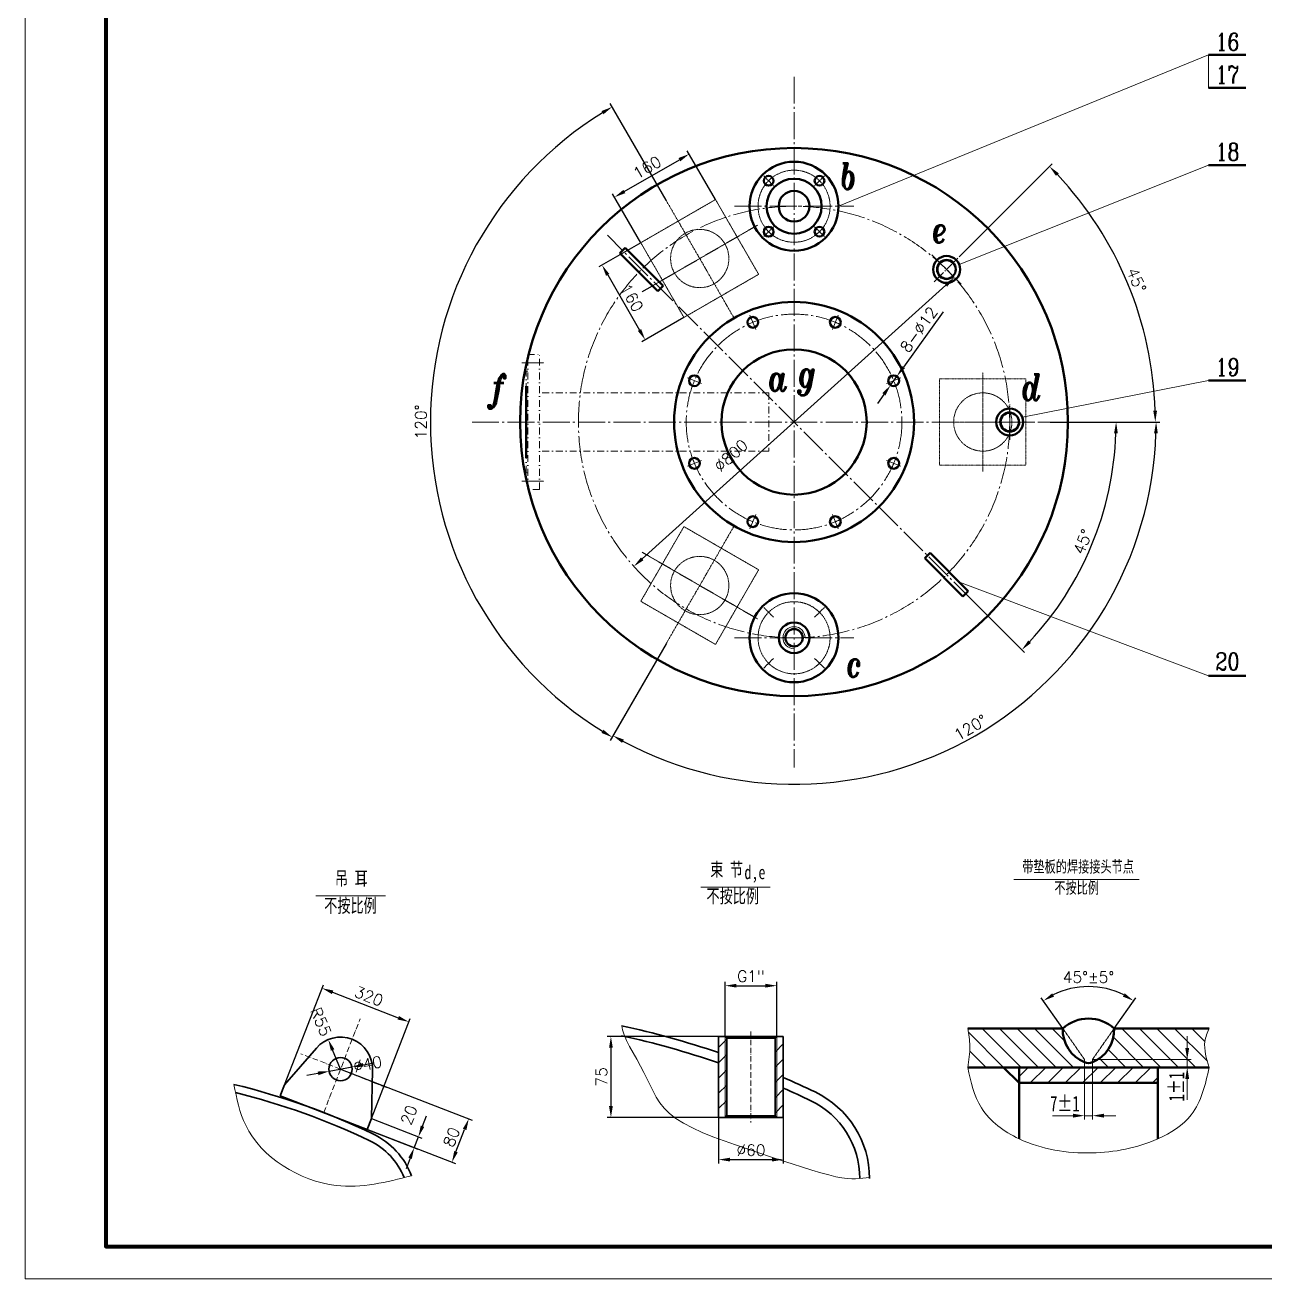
# Model space of a CAD drawing. Header units: millimetres. Extents: x 3579 to 7143, y -13968 to -8922.
# Drawn here: x 3579 to 5878, y -13968 to -11644 of the extents above; entities that cross this region are included whole.
import ezdxf
from ezdxf.enums import TextEntityAlignment as Align

# ---------------------------------------------------------------- set-up
doc = ezdxf.new("R2010")
doc.units = ezdxf.units.MM
doc.header["$PDMODE"] = 2
for name, pattern in [('DASHDOT', [25.4, 12.7, -6.35, 0, -6.35]), ('GEN7', [15, 10, -2.5, 0, -2.5]), ('GEN7A', [7.5, 5, -1.25, 0, -1.25]), ('XX-L', [1.25, 0.75, -0.5]), ('XX-S', [0.5, 0.3, -0.2]), ('ZXX-L', [3.28, 2.5, -0.3, 0.18, -0.3]), ('ZXX-S', [1.27, 0.75, -0.2, 0.12, -0.2])]:
    doc.linetypes.add(name, pattern=pattern)
for name, color, linetype in [('7', 4, 'GEN7'), ('7A', 4, 'GEN7A'), ('8', 1, 'Continuous')]:
    doc.layers.add(name, color=color, linetype=linetype)
for name, color, linetype, lineweight in [('A 粗实线', 1, 'Continuous', 40), ('B 细实线', 7, 'Continuous', 18), ('C 文 字', 2, 'Continuous', 20), ('D 短中心线', 3, 'ZXX-S', 18), ('E 长中心线', 3, 'ZXX-L', 18), ('F 短虚线', 6, 'XX-S', 20), ('G 长虚线', 6, 'XX-L', 20), ('J 标注尺寸', 2, 'Continuous', 18)]:
    doc.layers.add(name, color=color, linetype=linetype, lineweight=lineweight)
doc.styles.add('HZTXT', font='SIMFANG.TTF', dxfattribs={"width": 0.75})
doc.styles.add('ITALICT', font='ITALICT.shx', dxfattribs={"width": 0.7})
doc.styles.add('ROMANC', font='romanc', dxfattribs={"width": 0.7, "height": 6})
doc.styles.get("Standard").update_dxf_attribs({"font": 'txt.shx'})
doc.styles.add('style2', font='SIMFANG.TTF', dxfattribs={"width": 0.7})
doc.styles.add('标题中文', font='SIMFANG.TTF', dxfattribs={"width": 0.7})
doc.dimstyles.new('通用标注4.0', dxfattribs={"dimscale": 7, "dimtxt": 3, "dimasz": 3, "dimexe": 1, "dimexo": 0, "dimgap": 1, "dimtad": 1, "dimdec": 0, "dimzin": 0, "dimdsep": 46, "dimtxsty": 'Standard', "dimcen": 0, "dimadec": 0, "dimazin": 0, "dimtfac": 0.375, "dimtdec": 0, "dimtmove": 2, "dimatfit": 3, "dimfxl": 0, "dimtzin": 0, "dimarcsym": 0})
pattern_1 = [(135, (-19125.385, -48262.228), (-16.220588, -16.220588), [])]
pattern_2 = [(45, (39.055, -28660.443), (-14.142136, 14.142136), [])]

# ---------------------------------------------------------------- blocks, each defined once
blk = doc.blocks.new('*D7')
at = {"layer": 'C 文 字', "color": 0, "lineweight": -2}
blk.add_line((5286.5, -12125.9), (4723.3, -12633.2), dxfattribs=at)
at = {"layer": 'C 文 字', "color": 0}
for points in [[(5284.2, -12123.3), (5288.9, -12128.5), (5302.1, -12111.8)], [(4721, -12630.6), (4725.7, -12635.8), (4707.7, -12647.2)]]:
    blk.add_solid(points, dxfattribs=at)
at = {"layer": 'Defpoints', "color": 0}
for p in [(5302.1, -12111.8), (4707.7, -12647.2)]:
    blk.add_point(p, dxfattribs=at)
at = {"layer": 'C 文 字', "color": 0, "insert": (4887.8, -12441.5), "char_height": 21, "attachment_point": 5, "rotation": 42.0114}
blk.add_mtext('{\\Ftxt.shx;%%c}800', dxfattribs=at)
blk = doc.blocks.new('*D39')
at = {"layer": 'C 文 字', "color": 0, "lineweight": -2}
for p, q in [((5311, -12073.4), (5483.6, -11900.8)), ((5602.2, -12379.5), (5681.9, -12379.5))]:
    blk.add_line(p, q, dxfattribs=at)
blk.add_arc((5004.9, -12379.5), 670, 1.7959, 43.2041, dxfattribs=at)
at = {"layer": 'C 文 字', "color": 0}
for points in [[(5490.8, -11923.3), (5495.8, -11918.4), (5478.7, -11905.8)], [(5678.1, -12358.5), (5671.1, -12358.6), (5674.9, -12379.5)]]:
    blk.add_solid(points, dxfattribs=at)
at = {"layer": 'Defpoints', "color": 0}
for p in [(5311, -12073.4), (5264.5, -12119.9), (5652.1, -12206.1), (4407.6, -12379.5), (5602.2, -12379.5)]:
    blk.add_point(p, dxfattribs=at)
at = {"layer": 'C 文 字', "color": 0, "insert": (5640.1, -12116.4), "char_height": 21, "attachment_point": 5, "rotation": 292.5}
blk.add_mtext('45°', dxfattribs=at)
blk = doc.blocks.new('*D41')
at = {"layer": 'C 文 字', "color": 0, "lineweight": -2}
blk.add_line((5336.8, -12711.4), (5432.2, -12806.9), dxfattribs=at)
blk.add_arc((5004.9, -12379.5), 597.3, 317.0144, 357.9856, dxfattribs=at)
at = {"layer": 'C 文 字', "color": 0}
for points in [[(5598.4, -12400.5), (5605.4, -12400.6), (5602.2, -12379.5)], [(5444.4, -12789.2), (5439.4, -12784.4), (5427.3, -12801.9)]]:
    blk.add_solid(points, dxfattribs=at)
at = {"layer": 'Defpoints', "color": 0}
for p in [(4658.8, -12033.4), (4407.6, -12379.5), (5602.2, -12379.5), (5522.2, -12678.2), (5336.8, -12711.4)]:
    blk.add_point(p, dxfattribs=at)
at = {"layer": 'C 文 字', "color": 0, "insert": (5540.6, -12601.4), "char_height": 21, "attachment_point": 5, "rotation": 67.5}
blk.add_mtext('45°', dxfattribs=at)
blk = doc.blocks.new('*D42')
at = {"layer": 'Defpoints', "color": 0}
for p in [(5580.4, -13429.1), (5503.3, -13503.6), (5598.7, -13503.6), (5543.7, -13561.4), (5558.2, -13561.4)]:
    blk.add_point(p, dxfattribs=at)
at = {"layer": 'J 标注尺寸', "color": 0, "lineweight": -2}
for p, q in [((5503.3, -13503.6), (5463.4, -13446.7)), ((5598.7, -13503.6), (5638.5, -13446.7))]:
    blk.add_line(p, q, dxfattribs=at)
blk.add_arc((5551, -13571.8), 145.7, 63.2677, 116.7323, dxfattribs=at)
at = {"layer": 'J 标注尺寸', "color": 0}
for points in [[(5487.2, -13444.7), (5483.6, -13438.7), (5467.4, -13452.4)], [(5618.3, -13438.7), (5614.7, -13444.7), (5634.5, -13452.4)]]:
    blk.add_solid(points, dxfattribs=at)
at = {"layer": 'J 标注尺寸', "color": 0, "insert": (5551, -13408.6), "char_height": 21, "attachment_point": 5}
blk.add_mtext('45°±5°', dxfattribs=at)
blk = doc.blocks.new('*D43')
at = {"layer": 'Defpoints', "color": 0}
for p in [(4972.7, -13424.5), (4877.1, -13518.6), (4972.7, -13518.6)]:
    blk.add_point(p, dxfattribs=at)
at = {"layer": 'J 标注尺寸', "color": 0, "lineweight": -2}
for p, q in [((4877.1, -13518.6), (4877.1, -13417.5)), ((4898.1, -13424.5), (4951.7, -13424.5)), ((4972.7, -13518.6), (4972.7, -13417.5))]:
    blk.add_line(p, q, dxfattribs=at)
at = {"layer": 'J 标注尺寸', "color": 0}
for points in [[(4898.1, -13421), (4898.1, -13428), (4877.1, -13424.5)], [(4951.7, -13421), (4951.7, -13428), (4972.7, -13424.5)]]:
    blk.add_solid(points, dxfattribs=at)
at = {"layer": 'J 标注尺寸', "color": 0, "insert": (4924.9, -13407), "char_height": 21, "attachment_point": 5}
blk.add_mtext('G1"', dxfattribs=at)
blk = doc.blocks.new('*D45')
at = {"layer": 'Defpoints', "color": 0}
for p in [(4867.9, -13518.6), (4665.2, -13668.6), (4867.9, -13668.6)]:
    blk.add_point(p, dxfattribs=at)
at = {"layer": 'J 标注尺寸', "color": 0, "lineweight": -2}
for p, q in [((4867.9, -13518.6), (4658.2, -13518.6)), ((4665.2, -13539.6), (4665.2, -13647.6)), ((4867.9, -13668.6), (4658.2, -13668.6))]:
    blk.add_line(p, q, dxfattribs=at)
at = {"layer": 'J 标注尺寸', "color": 0}
for points in [[(4661.7, -13539.6), (4668.7, -13539.6), (4665.2, -13518.6)], [(4661.7, -13647.6), (4668.7, -13647.6), (4665.2, -13668.6)]]:
    blk.add_solid(points, dxfattribs=at)
at = {"layer": 'J 标注尺寸', "color": 0, "insert": (4647.7, -13593.6), "char_height": 21, "attachment_point": 5, "rotation": 90}
blk.add_mtext('75', dxfattribs=at)
blk = doc.blocks.new('*D46')
at = {"layer": 'Defpoints', "color": 0}
for p in [(4864.9, -13668.6), (4984.9, -13668.6), (4984.9, -13746.9)]:
    blk.add_point(p, dxfattribs=at)
at = {"layer": 'J 标注尺寸', "color": 0, "lineweight": -2}
for p, q in [((4864.9, -13668.6), (4864.9, -13753.9)), ((4984.9, -13668.6), (4984.9, -13753.9)), ((4885.9, -13746.9), (4963.9, -13746.9))]:
    blk.add_line(p, q, dxfattribs=at)
at = {"layer": 'J 标注尺寸', "color": 0}
for points in [[(4885.9, -13743.4), (4885.9, -13750.4), (4864.9, -13746.9)], [(4963.9, -13743.4), (4963.9, -13750.4), (4984.9, -13746.9)]]:
    blk.add_solid(points, dxfattribs=at)
at = {"layer": 'J 标注尺寸', "color": 0, "insert": (4924.9, -13729.4), "char_height": 21, "attachment_point": 5}
blk.add_mtext('%%c60', dxfattribs=at)
blk = doc.blocks.new('*D47')
at = {"layer": 'Defpoints', "color": 0}
for p in [(4142.6, -13583.2), (4185, -13575.2)]:
    blk.add_point(p, dxfattribs=at)
at = {"layer": 'J 标注尺寸', "color": 0, "lineweight": -2}
for p, q in [((4205.7, -13571.3), (4226.3, -13567.4)), ((4121.9, -13587.1), (4101.3, -13590.9)), ((4142.6, -13583.2), (4185, -13575.2))]:
    blk.add_line(p, q, dxfattribs=at)
at = {"layer": 'J 标注尺寸', "color": 0}
for points in [[(4205, -13567.9), (4206.3, -13574.8), (4185, -13575.2)], [(4121.3, -13583.6), (4122.6, -13590.5), (4142.6, -13583.2)]]:
    blk.add_solid(points, dxfattribs=at)
at = {"layer": 'J 标注尺寸', "color": 0, "insert": (4213.9, -13569.8), "char_height": 21, "attachment_point": 5, "rotation": 10.6486}
blk.add_mtext('%%c40', dxfattribs=at)
blk = doc.blocks.new('*D48')
at = {"layer": 'Defpoints', "color": 0}
for p in [(4290.4, -13491.6), (4059.8, -13608.4), (4220.9, -13670.8)]:
    blk.add_point(p, dxfattribs=at)
at = {"layer": 'J 标注尺寸', "color": 0, "lineweight": -2}
for p, q in [((4059.8, -13608.4), (4131.9, -13422.6)), ((4148.9, -13436.7), (4270.9, -13484)), ((4220.9, -13670.8), (4293, -13485))]:
    blk.add_line(p, q, dxfattribs=at)
at = {"layer": 'J 标注尺寸', "color": 0}
for points in [[(4150.2, -13433.4), (4147.6, -13440), (4129.3, -13429.1)], [(4272.1, -13480.7), (4269.6, -13487.2), (4290.4, -13491.6)]]:
    blk.add_solid(points, dxfattribs=at)
at = {"layer": 'J 标注尺寸', "color": 0, "insert": (4216.2, -13444), "char_height": 21, "attachment_point": 5, "rotation": 338.8085}
blk.add_mtext('320', dxfattribs=at)
blk = doc.blocks.new('*D49')
at = {"layer": 'Defpoints', "color": 0}
for p in [(4213.1, -13691), (4220.9, -13670.8), (4308.1, -13704.7)]:
    blk.add_point(p, dxfattribs=at)
at = {"layer": 'J 标注尺寸', "color": 0, "lineweight": -2}
for p, q in [((4315.7, -13685.1), (4323.3, -13665.5)), ((4213.1, -13691), (4306.9, -13727.3)), ((4220.9, -13670.8), (4314.7, -13707.2)), ((4300.3, -13724.8), (4308.1, -13704.7)), ((4292.7, -13744.4), (4285.2, -13763.9))]:
    blk.add_line(p, q, dxfattribs=at)
at = {"layer": 'J 标注尺寸', "color": 0}
for points in [[(4312.5, -13683.8), (4319, -13686.3), (4308.1, -13704.7)], [(4289.5, -13743.1), (4296, -13745.6), (4300.3, -13724.8)]]:
    blk.add_solid(points, dxfattribs=at)
at = {"layer": 'J 标注尺寸', "color": 0, "insert": (4290.6, -13664.2), "char_height": 21, "attachment_point": 5, "rotation": 68.8085}
blk.add_mtext('20', dxfattribs=at)
blk = doc.blocks.new('*D50')
at = {"layer": 'Defpoints', "color": 0}
for p in [(4163.8, -13579.2), (4132.6, -13659.7), (4401.5, -13671.3)]:
    blk.add_point(p, dxfattribs=at)
at = {"layer": 'J 标注尺寸', "color": 0, "lineweight": -2}
for p, q in [((4163.8, -13579.2), (4408, -13673.9)), ((4132.6, -13659.7), (4376.8, -13754.4)), ((4377.8, -13732.3), (4393.9, -13690.9))]:
    blk.add_line(p, q, dxfattribs=at)
at = {"layer": 'J 标注尺寸', "color": 0}
for points in [[(4390.6, -13689.7), (4397.2, -13692.2), (4401.5, -13671.3)], [(4374.6, -13731), (4381.1, -13733.6), (4370.3, -13751.9)]]:
    blk.add_solid(points, dxfattribs=at)
at = {"layer": 'J 标注尺寸', "color": 0, "insert": (4369.5, -13705.3), "char_height": 21, "attachment_point": 5, "rotation": 68.8085}
blk.add_mtext('80', dxfattribs=at)
blk = doc.blocks.new('*D51')
at = {"layer": 'Defpoints', "color": 0}
for p in [(4141, -13524.4), (4163.8, -13579.2)]:
    blk.add_point(p, dxfattribs=at)
at = {"layer": 'J 标注尺寸', "color": 0, "lineweight": -2}
blk.add_line((4163.8, -13579.2), (4149, -13543.7), dxfattribs=at)
at = {"layer": 'J 标注尺寸', "color": 0}
blk.add_solid([(4152.3, -13542.4), (4145.8, -13545.1), (4141, -13524.4)], dxfattribs=at)
at = {"layer": 'J 标注尺寸', "color": 0, "insert": (4127.3, -13491.4), "char_height": 21, "attachment_point": 5, "rotation": 292.6001}
blk.add_mtext('R55', dxfattribs=at)
blk = doc.blocks.new('*D53')
at = {"layer": 'C 文 字', "color": 0, "lineweight": -2}
for p, q in [((4767.4, -11968.2), (4664.1, -11789.2)), ((4767.4, -12790.9), (4664.1, -12969.8))]:
    blk.add_line(p, q, dxfattribs=at)
blk.add_arc((5004.9, -12379.5), 674.6, 121.7835, 238.2165, dxfattribs=at)
at = {"layer": 'C 文 字', "color": 0}
for points in [[(4647.8, -11803), (4651.4, -11809), (4667.6, -11795.3)], [(4651.4, -12950), (4647.8, -12956), (4667.6, -12963.8)]]:
    blk.add_solid(points, dxfattribs=at)
at = {"layer": 'Defpoints', "color": 0}
for p in [(4767.4, -11968.2), (4370.9, -12148.8), (4892.4, -12184.7), (4892.4, -12574.4), (4767.4, -12790.9)]:
    blk.add_point(p, dxfattribs=at)
at = {"layer": 'C 文 字', "color": 0, "insert": (4312.8, -12379.5), "char_height": 21, "attachment_point": 5, "rotation": 90}
blk.add_mtext('120°', dxfattribs=at)
blk = doc.blocks.new('*D54')
at = {"layer": 'C 文 字', "color": 0, "lineweight": -2}
for p, q in [((5479.9, -12379.5), (5683.4, -12379.5)), ((4767.4, -12790.9), (4665.7, -12967.1))]:
    blk.add_line(p, q, dxfattribs=at)
blk.add_arc((5004.9, -12379.5), 671.5, 241.7919, 358.2081, dxfattribs=at)
at = {"layer": 'C 文 字', "color": 0}
for points in [[(5672.6, -12400.5), (5679.6, -12400.6), (5676.4, -12379.5)], [(4685.8, -12974.3), (4689.2, -12968.2), (4669.2, -12961.1)]]:
    blk.add_solid(points, dxfattribs=at)
at = {"layer": 'Defpoints', "color": 0}
for p in [(5229.9, -12379.5), (5479.9, -12379.5), (4892.4, -12574.4), (4767.4, -12790.9), (5121.5, -13040.8)]:
    blk.add_point(p, dxfattribs=at)
at = {"layer": 'C 文 字', "color": 0, "insert": (5331.9, -12945.9), "char_height": 21, "attachment_point": 5, "rotation": 30}
blk.add_mtext('120°', dxfattribs=at)
blk = doc.blocks.new('*D56')
at = {"layer": 'C 文 字', "color": 0, "lineweight": -2}
for p, q in [((5281.2, -12175.4), (5207.8, -12277.8)), ((5183.9, -12311.1), (5195.5, -12294.9)), ((5171.6, -12328.2), (5159.4, -12345.2))]:
    blk.add_line(p, q, dxfattribs=at)
at = {"layer": 'C 文 字', "color": 0}
for points in [[(5204.9, -12275.8), (5210.6, -12279.8), (5195.5, -12294.9)], [(5168.8, -12326.1), (5174.5, -12330.2), (5183.9, -12311.1)]]:
    blk.add_solid(points, dxfattribs=at)
at = {"layer": 'Defpoints', "color": 0}
for p in [(5195.5, -12294.9), (5183.9, -12311.1)]:
    blk.add_point(p, dxfattribs=at)
at = {"layer": 'C 文 字', "color": 0, "insert": (5236.4, -12207.9), "char_height": 21, "attachment_point": 5, "rotation": 54.3308}
blk.add_mtext('8-%%c12', dxfattribs=at)
blk = doc.blocks.new('*D60')
at = {"layer": 'C 文 字', "color": 0, "lineweight": -2}
for p, q in [((4859.2, -11967.1), (4806.9, -11876.6)), ((4690, -11952.2), (4792.2, -11893.2)), ((4720.6, -12047.1), (4668.4, -11956.6))]:
    blk.add_line(p, q, dxfattribs=at)
at = {"layer": 'C 文 字', "color": 0}
for points in [[(4790.5, -11890.1), (4794, -11896.2), (4810.4, -11882.7)], [(4688.3, -11949.1), (4691.8, -11955.2), (4671.9, -11962.7)]]:
    blk.add_solid(points, dxfattribs=at)
at = {"layer": 'Defpoints', "color": 0}
for p in [(4810.4, -11882.7), (4859.2, -11967.1), (4720.6, -12047.1)]:
    blk.add_point(p, dxfattribs=at)
at = {"layer": 'C 文 字', "color": 0, "insert": (4732.4, -11907.5), "char_height": 21, "attachment_point": 5, "rotation": 30}
blk.add_mtext('160', dxfattribs=at)
blk = doc.blocks.new('*D61')
at = {"layer": 'C 文 字', "color": 0, "lineweight": -2}
for p, q in [((4720.6, -12047.1), (4642.7, -12092.1)), ((4659.3, -12106.8), (4718.3, -12209)), ((4800.6, -12185.7), (4722.7, -12230.7))]:
    blk.add_line(p, q, dxfattribs=at)
at = {"layer": 'C 文 字', "color": 0}
for points in [[(4662.3, -12105.1), (4656.2, -12108.6), (4648.8, -12088.6)], [(4721.3, -12207.2), (4715.2, -12210.7), (4728.8, -12227.2)]]:
    blk.add_solid(points, dxfattribs=at)
at = {"layer": 'Defpoints', "color": 0}
for p in [(4720.6, -12047.1), (4800.6, -12185.7), (4728.8, -12227.2)]:
    blk.add_point(p, dxfattribs=at)
at = {"layer": 'C 文 字', "color": 0, "insert": (4703.9, -12149.2), "char_height": 21, "attachment_point": 5, "rotation": 300}
blk.add_mtext('160', dxfattribs=at)

msp = doc.modelspace()

# ---------------------------------------------------------------- hatches: boundary and pattern name
at = {"layer": '8', "lineweight": 30}
h = msp.add_hatch(dxfattribs=at)
h.set_pattern_fill('_U', scale=20, angle=45, style=0, pattern_type=0)
h.set_pattern_definition(pattern_2)
h.paths.add_polyline_path([(4867.9, -13668.6), (4877.1, -13668.6), (4880.1, -13665.6), (4880.1, -13521.6), (4877.1, -13518.6), (4864.9, -13518.6), (4864.9, -13668.6)])
h = msp.add_hatch(dxfattribs=at)
h.set_pattern_fill('_U', scale=20, angle=45, style=0, pattern_type=0)
h.set_pattern_definition(pattern_2)
h.paths.add_polyline_path([(4972.7, -13518.6), (4969.7, -13521.6), (4969.7, -13665.6), (4972.7, -13668.6), (4984.9, -13668.6), (4984.9, -13518.6)])
at = {"layer": 'B 细实线'}
h = msp.add_hatch(dxfattribs=at)
h.set_pattern_fill('ANSI31', color=256, scale=7.225, angle=90, style=0)
h.set_pattern_definition(pattern_1)
edge = h.paths.add_edge_path()
edge.add_line((5543.7, -13575.9), (5543.7, -13566.5))
edge.add_arc((5568.7, -13506), 65.5, 177.9194, 247.5981, ccw=False)
edge.add_line((5503.3, -13503.6), (5327, -13503.6))
edge.add_spline(control_points=[(5327, -13503.6), (5328.8, -13514.5), (5332.8, -13538.6), (5329.1, -13562.7), (5327, -13575.9)], knot_values=[0, 0, 0, 0, 4.553085, 10.057848, 10.057848, 10.057848, 10.057848], degree=3, periodic=0)
edge.add_line((5327, -13575.9), (5543.7, -13575.9))
h = msp.add_hatch(dxfattribs=at)
h.set_pattern_fill('ANSI31', color=256, scale=7.225, angle=90, style=0)
h.set_pattern_definition(pattern_1)
edge = h.paths.add_edge_path()
edge.add_spline(control_points=[(5774.9, -13575.9), (5769.8, -13559.7), (5761.9, -13535), (5771.6, -13511.7), (5774.9, -13503.6)], knot_values=[0, 0, 0, 0, 6.737565, 10.263763, 10.263763, 10.263763, 10.263763], degree=3, periodic=0)
edge.add_line((5774.9, -13503.6), (5598.7, -13503.6))
edge.add_arc((5533.2, -13506), 65.5, -67.5981, 2.0806, ccw=False)
edge.add_line((5558.2, -13566.5), (5558.2, -13575.9))
edge.add_line((5558.2, -13575.9), (5774.9, -13575.9))
h = msp.add_hatch(dxfattribs=at)
h.set_pattern_fill('ANSI31', color=256, scale=7.225, style=0)
h.set_pattern_definition([(45, (-19125.385, -48262.228), (-16.220588, 16.220588), [])])
h.paths.add_polyline_path([(5679.8, -13604.8), (5679.8, -13575.9), (5558.2, -13575.9), (5543.7, -13575.9), (5422.1, -13575.9), (5422.1, -13604.8)])

# ---------------------------------------------------------------- linework, layer by layer
at = {"color": 1, "lineweight": 30}
for p, q in [((4864.9, -13518.6), (4984.9, -13518.6)), ((4864.9, -13518.6), (4864.9, -13668.6)), ((4880.1, -13521.6), (4877.1, -13518.6)), ((4880.1, -13521.6), (4969.7, -13521.6)), ((4880.1, -13665.6), (4880.1, -13521.6)), ((4969.7, -13665.6), (4969.7, -13521.6)), ((4984.9, -13518.6), (4984.9, -13668.6)), ((4059.8, -13608.4), (4118.9, -13540.3)), ((4220.9, -13670.8), (4223.2, -13580.7)), ((4059.8, -13608.4), (4052, -13628.5)), ((4052, -13628.5), (4213.1, -13691)), ((4877.1, -13668.6), (4880.1, -13665.6)), ((4880.1, -13665.6), (4969.7, -13665.6)), ((4972.7, -13668.6), (4969.7, -13665.6)), ((4213.1, -13691), (4220.9, -13670.8)), ((4864.9, -13668.6), (4984.9, -13668.6))]:
    msp.add_line(p, q, dxfattribs=at)
for p, q in [((4877.1, -13518.6), (4867.9, -13518.6)), ((4969.7, -13521.6), (4972.7, -13518.6)), ((4972.7, -13518.6), (4981.9, -13518.6)), ((4867.9, -13668.6), (4877.1, -13668.6)), ((4981.9, -13668.6), (4972.7, -13668.6))]:
    msp.add_line(p, q)
for points in [[(4295.6, -13776.8, 0.190544), (4223.8, -13699.3, 0.052385), (3966, -13607.4)], [(4281.9, -13780.3, 0.187076), (4217.8, -13712, 0.051117), (3969, -13622.6)]]:
    msp.add_lwpolyline(points, format="xyb", dxfattribs=at)
msp.add_circle((4163.8, -13579.2), 21.6, dxfattribs=at)
for centre, radius, start, end in [((4344.9, -15080.7), 1618, 71.2533, 77.8697), ((4163.8, -13579.2), 59.4, 358.5716, 139.0454), ((4344.9, -15080.7), 1600, 71.0344, 77.7311), ((4344.9, -15080.7), 1618, 64.409, 66.6997), ((4344.9, -15080.7), 1600, 64.409, 66.4218), ((4966.9, -13782), 160, 0, 64.409), ((4966.9, -13782), 178, 0, 64.409)]:
    msp.add_arc(centre, radius, start, end, dxfattribs=at)
at = {"layer": '7', "color": 3, "lineweight": 9}
for p, q in [((4132.6, -13659.7), (4199.9, -13486.2)), ((4924.9, -13509.6), (4924.9, -13678.1)), ((4163.8, -13579.2), (4090, -13550.6))]:
    msp.add_line(p, q, dxfattribs=at)
at = {"layer": '7A'}
msp.add_line((4174.8, -13583.5), (4248.4, -13612.6), dxfattribs=at)
at = {"layer": 'A 粗实线'}
for p, q in [((5773.3, -11699.1), (5842.6, -11699.1)), ((5773.3, -11759.8), (5842.6, -11759.8)), ((5773.3, -11903.1), (5842.6, -11903.1)), ((4691.7, -12056.4), (4681.8, -12066.3)), ((4762.4, -12127.1), (4691.7, -12056.4)), ((4752.5, -12137), (4681.8, -12066.3)), ((4762.4, -12127.1), (4752.5, -12137)), ((4507.9, -12285.5), (4507.9, -12285.5)), ((4507.9, -12446), (4507.9, -12313)), ((5773.3, -12302.3), (5842.6, -12302.3)), ((5247.4, -12632), (5257.3, -12622.1)), ((5247.4, -12632), (5318.2, -12702.7)), ((5257.3, -12622.1), (5328.1, -12692.8)), ((5318.2, -12702.7), (5328.1, -12692.8)), ((5773.3, -12849.8), (5842.6, -12849.8)), ((5327, -13503.6), (5503.3, -13503.6)), ((5774.9, -13503.6), (5598.7, -13503.6)), ((5327, -13575.9), (5543.7, -13575.9)), ((5422.1, -13604.8), (5393.2, -13575.9)), ((5422.1, -13575.9), (5422.1, -13708.2)), ((5422.1, -13604.8), (5422.1, -13575.9)), ((5543.7, -13575.9), (5558.2, -13575.9)), ((5774.9, -13575.9), (5558.2, -13575.9)), ((5679.8, -13575.9), (5679.8, -13708.2)), ((5679.8, -13604.8), (5679.8, -13575.9)), ((5679.8, -13604.8), (5422.1, -13604.8))]:
    msp.add_line(p, q, dxfattribs=at)
at = {"layer": 'A 粗实线', "color": 6, "linetype": 'DASHDOT', "lineweight": 9}
for p, q in [((4510.9, -12504.5), (4510.9, -12254.5)), ((4510.9, -12254.5), (4532.9, -12254.5)), ((4532.9, -12504.5), (4532.9, -12254.5)), ((4507.9, -12473.5), (4507.9, -12285.5)), ((4510.9, -12285.5), (4507.9, -12285.5)), ((4958.4, -12325.5), (4532.9, -12325.5)), ((4958.4, -12325.5), (4958.4, -12433.5)), ((4958.4, -12433.5), (4532.9, -12433.5)), ((4510.9, -12473.5), (4507.9, -12473.5)), ((4532.9, -12504.5), (4510.9, -12504.5))]:
    msp.add_line(p, q, dxfattribs=at)
at = {"layer": 'A 粗实线', "color": 5, "lineweight": 120}
msp.add_lwpolyline([(7082.6, -13908.1), (7082.6, -8982.1), (3728.6, -8982.1), (3728.6, -13908.1)], close=True, dxfattribs=at)
at = {"layer": 'A 粗实线'}
for centre, radius in [((5004.9, -12379.5), 508), ((5004.9, -11979.5), 82.5), ((4957.7, -11932.3), 9), ((5052.1, -11932.3), 9), ((5004.9, -11979.5), 51), ((5004.9, -11979.5), 28.5), ((4957.7, -12026.7), 9), ((5052.1, -12026.7), 9), ((5287.8, -12096.7), 25), ((5287.8, -12096.7), 17.1), ((5004.9, -12379.5), 222.5), ((4928.4, -12194.7), 10), ((5081.4, -12194.7), 10), ((5004.9, -12379.5), 134.7), ((4820.1, -12303), 10), ((5189.7, -12303), 10), ((5404.9, -12379.5), 25), ((5404.9, -12379.5), 17.1), ((4820.1, -12456.1), 10), ((5189.7, -12456.1), 10), ((4928.4, -12564.3), 10), ((5081.4, -12564.3), 10), ((5004.9, -12779.5), 82.5), ((5004.9, -12779.5), 28.5), ((5004.9, -12779.5), 16)]:
    msp.add_circle(centre, radius, dxfattribs=at)
for centre, radius, start, end in [((5568.7, -13506), 65.5, 177.9194, 247.5981), ((5551, -13557.1), 71.6, 48.252, 131.748), ((5533.2, -13506), 65.5, 292.4019, 2.0806), ((5551, -13551.8), 16.4, 243.9054, 296.0946)]:
    msp.add_arc(centre, radius, start, end, dxfattribs=at)
at = {"layer": 'B 细实线'}
for p, q in [((5773.3, -11759.8), (5773.3, -11699.1)), ((4877.1, -13518.6), (4877.1, -13668.6)), ((4972.7, -13518.6), (4972.7, -13668.6))]:
    msp.add_line(p, q, dxfattribs=at)
msp.add_lwpolyline([(7142.6, -13968.1), (7142.6, -8922.1), (3578.6, -8922.1), (3578.6, -13968.1)], close=True, dxfattribs=at)
msp.add_lwpolyline([(4685.5, -13499), (4686.5, -13506.6), (4689.6, -13515.7), (4694.1, -13526), (4699.8, -13537.1), (4706.3, -13548.9), (4713.2, -13561), (4720, -13573.4), (4726.5, -13585.6), (4732.3, -13597.5), (4737.8, -13609), (4743.3, -13620.2), (4749.3, -13631), (4756.1, -13641.5), (4764.2, -13651.5), (4774, -13661.2), (4785.9, -13670.5), (4800.1, -13679.5), (4816.6, -13688.1), (4834.7, -13696.4), (4854.3, -13704.4), (4875, -13712.2), (4896.3, -13719.7), (4918, -13727.1), (4939.6, -13734.4), (4960.9, -13741.5), (4981.6, -13748.4), (5001.4, -13754.9), (5020.4, -13761), (5038.1, -13766.6), (5054.5, -13771.4), (5069.4, -13775.4), (5082.5, -13778.6), (5093.7, -13780.7), (5103.4, -13781.9), (5111.8, -13782.5), (5119.1, -13782.5), (5125.8, -13782.1), (5132.2, -13781.5), (5138.4, -13780.8), (5144.9, -13780.1)], dxfattribs=at)
msp.add_arc((5004.9, -12779.5), 20.4, 0, 270, dxfattribs=at)
for points in [[(5327, -13575.9), (5352.3, -13651), (5422.1, -13708.2), (5557.3, -13734.5), (5679.8, -13708.2), (5741.7, -13663.6), (5774.9, -13575.9)], [(3966, -13607.4), (3987.8, -13683.2), (4155.3, -13794.7), (4295.6, -13776.8)]]:
    msp.add_spline(points, degree=3, dxfattribs=at)
at = {"layer": 'C 文 字'}
for p, q in [((5087.4, -11979.5), (5773.3, -11699.1)), ((5311, -12087.5), (5773.3, -11903.1)), ((5428.3, -12370.6), (5773.3, -12302.3)), ((5311.6, -12676.3), (5773.3, -12849.8))]:
    msp.add_line(p, q, dxfattribs=at)
at = {"layer": 'D 短中心线'}
for p, q in [((4723, -12138.2), (4936.9, -12014.7)), ((4499.9, -12270), (4540.9, -12270)), ((4499.9, -12489), (4540.9, -12489)), ((4723, -12620.9), (4936.9, -12744.4))]:
    msp.add_line(p, q, dxfattribs=at)
at = {"layer": 'E 长中心线', "ltscale": 20}
for p, q in [((5004.9, -11739.3), (5004.9, -13019.7)), ((4894.2, -11979.5), (5115.7, -11979.5)), ((5336.8, -12711.4), (4658.8, -12033.4)), ((4922.9, -12181.6), (4933.8, -12207.9)), ((5086.9, -12181.6), (5076, -12207.9)), ((4807, -12297.5), (4833.3, -12308.4)), ((5202.8, -12297.5), (5176.5, -12308.4)), ((4407.6, -12379.5), (5602.2, -12379.5)), ((4807, -12461.5), (4833.3, -12450.6)), ((5202.8, -12461.5), (5176.5, -12450.6)), ((4922.9, -12577.5), (4933.8, -12551.2)), ((5086.9, -12577.5), (5076, -12551.2)), ((4894.2, -12779.5), (5115.7, -12779.5))]:
    msp.add_line(p, q, dxfattribs=at)
at = {"layer": 'E 长中心线'}
for p, q in [((4948.7, -11923.3), (4966.7, -11941.3)), ((5061.1, -11923.3), (5043.1, -11941.3)), ((4892.4, -12184.7), (4767.4, -11968.2)), ((4948.7, -12035.7), (4966.7, -12017.7)), ((5061.1, -12035.7), (5043.1, -12017.7)), ((5354.9, -12471.5), (5354.9, -12287.5)), ((5262.9, -12379.5), (5446.9, -12379.5)), ((4892.4, -12574.4), (4767.4, -12790.9)), ((4948.7, -12723.3), (4966.7, -12741.3)), ((5061.1, -12723.3), (5043.1, -12741.3)), ((4948.7, -12835.7), (4966.7, -12817.7)), ((5061.1, -12835.7), (5043.1, -12817.7))]:
    msp.add_line(p, q, dxfattribs=at)
at = {"layer": 'E 长中心线', "ltscale": 10}
for p, q in [((5260.7, -12069.6), (5314.8, -12123.8)), ((5264.5, -12119.9), (5311, -12073.4)), ((5404.9, -12412.4), (5404.9, -12346.6)), ((5366.6, -12379.5), (5443.2, -12379.5))]:
    msp.add_line(p, q, dxfattribs=at)
at = {"layer": 'E 长中心线'}
for centre in [(5004.9, -11979.5), (5004.9, -12779.5)]:
    msp.add_circle(centre, 66.8, dxfattribs=at)
at = {"layer": 'E 长中心线', "ltscale": 20}
for radius in [400, 200]:
    msp.add_circle((5004.9, -12379.5), radius, dxfattribs=at)
at = {"layer": 'E 长中心线', "color": 7, "linetype": 'ByBlock', "lineweight": 9, "ltscale": 10}
for centre, start, end in [((5287.8, -12096.7), 45, 315), ((5404.9, -12379.5), 90, 0)]:
    msp.add_arc(centre, 19, start, end, dxfattribs=at)
at = {"layer": 'F 短虚线'}
for p, q in [((4859.2, -11967.1), (4720.6, -12047.1)), ((4939.2, -12105.7), (4859.2, -11967.1)), ((4800.6, -12185.7), (4720.6, -12047.1)), ((4939.2, -12105.7), (4800.6, -12185.7)), ((5274.9, -12459.5), (5274.9, -12299.5)), ((5274.9, -12299.5), (5434.9, -12299.5)), ((5434.9, -12459.5), (5434.9, -12299.5)), ((5274.9, -12459.5), (5434.9, -12459.5)), ((4800.6, -12573.4), (4720.6, -12711.9)), ((4939.2, -12653.4), (4800.6, -12573.4)), ((4939.2, -12653.4), (4859.2, -12791.9)), ((4859.2, -12791.9), (4720.6, -12711.9))]:
    msp.add_line(p, q, dxfattribs=at)
for centre in [(4829.9, -12076.4), (5354.9, -12379.5), (4829.9, -12682.6)]:
    msp.add_circle(centre, 54, dxfattribs=at)
at = {"layer": 'G 长虚线'}
for p, q in [((5543.7, -13561.4), (5503.3, -13503.6)), ((5558.2, -13561.4), (5598.7, -13503.6)), ((5543.7, -13575.9), (5543.7, -13561.4)), ((5558.2, -13575.9), (5558.2, -13561.4))]:
    msp.add_line(p, q, dxfattribs=at)
at = {"layer": 'J 标注尺寸'}
for p, q in [((4831.7, -13241.7), (4960.8, -13241.7)), ((5412.5, -13227.6), (5644.7, -13227.6)), ((4117.9, -13258), (4247, -13258)), ((5734.1, -13539.8), (5734.1, -13518.1)), ((5558.2, -13561.4), (5741.3, -13561.4)), ((5734.1, -13561.4), (5734.1, -13575.9)), ((5543.7, -13575.9), (5543.7, -13672.7)), ((5558.2, -13575.9), (5741.3, -13575.9)), ((5558.2, -13575.9), (5558.2, -13672.7)), ((5734.1, -13597.6), (5734.1, -13636.2)), ((5522.1, -13665.5), (5484.3, -13665.5)), ((5558.2, -13665.5), (5543.7, -13665.5)), ((5579.9, -13665.5), (5601.5, -13665.5))]:
    msp.add_line(p, q, dxfattribs=at)
for points in [[(5327, -13503.6), (5330.9, -13536.3), (5327, -13575.9)], [(5774.9, -13503.6), (5767, -13527.9), (5774.9, -13575.9)]]:
    msp.add_spline(points, degree=3, dxfattribs=at)
for points in [[(5730.5, -13539.8), (5737.7, -13539.8), (5734.1, -13561.4)], [(5730.5, -13597.6), (5737.7, -13597.6), (5734.1, -13575.9)], [(5522.1, -13661.8), (5522.1, -13669.1), (5543.7, -13665.5)], [(5579.9, -13661.8), (5579.9, -13669.1), (5558.2, -13665.5)]]:
    msp.add_solid(points, dxfattribs=at)

# ---------------------------------------------------------------- texts
at = {"layer": 'C 文 字', "style": 'ROMANC', "width": 0.8}
for s, p in [('16', (5808.7, -11674.7)), ('17', (5808.7, -11735.4)), ('18', (5808.7, -11878.7)), ('19', (5808.7, -12277.9)), ('20', (5808.7, -12823.4))]:
    msp.add_text(s, height=32.52, dxfattribs=at).set_placement(p, align=Align.MIDDLE)
at = {"layer": 'C 文 字', "style": 'ITALICT', "width": 0.8}
for s, p in [('b', (5089, -11947.7)), ('e', (5259.6, -12047)), ('f', (4441.6, -12339.1)), ('a', (4955.8, -12322)), ('g', (5011.5, -12314.2)), ('d', (5425.4, -12339.1)), ('c', (5100.8, -12851.8))]:
    msp.add_text(s, height=48, dxfattribs=at).set_placement(p)
at = {"layer": 'J 标注尺寸', "attachment_point": 1}
for s, insert, char_height, width, style in [('束 节', (4849.4, -13196.2), 25.5, 527.85, '标题中文'), ('d,e', (4912.8, -13201.5), 25.5, 527.85, 'HZTXT'), ('带垫板的焊接接头节点', (5428.2, -13192.8), 21.68, 448.673, '标题中文'), ('吊 耳', (4153.3, -13212.9), 25.5, 527.85, '标题中文'), ('不按比例', (4842.5, -13245.5), 25.5, 527.85, '标题中文'), ('不按比例', (5487.7, -13232), 21.68, 448.673, '标题中文'), ('不按比例', (4133.5, -13263.2), 25.5, 527.85, '标题中文')]:
    msp.add_mtext(s, dxfattribs=dict(at, insert=insert, char_height=char_height, width=width, style=style))
at = {"layer": 'J 标注尺寸', "insert": (5714.4, -13611.7), "char_height": 28.9, "attachment_point": 5, "rotation": 90, "style": 'style2'}
msp.add_mtext('1±1', dxfattribs=at)
at = {"layer": 'J 标注尺寸', "insert": (5507.2, -13643.2), "char_height": 28.9, "attachment_point": 5, "style": 'style2'}
msp.add_mtext('7±1', dxfattribs=at)

# ---------------------------------------------------------------- dimensions: what is measured, and where the dimension line sits
at = {"layer": 'C 文 字'}
for base, line1, line2, picture, middle in [((4370.9, -12148.8), ((4892.4, -12574.4), (4767.4, -12790.9)), ((4892.4, -12184.7), (4767.4, -11968.2)), '*D53', (4312.8, -12379.5)), ((5652.1, -12206.1), ((4407.6, -12379.5), (5602.2, -12379.5)), ((5264.5, -12119.9), (5311, -12073.4)), '*D39', (5640.1, -12116.4)), ((5522.2, -12678.2), ((5336.8, -12711.4), (4658.8, -12033.4)), ((4407.6, -12379.5), (5602.2, -12379.5)), '*D41', (5540.6, -12601.4)), ((5121.5, -13040.8), ((4892.4, -12574.4), (4767.4, -12790.9)), ((5229.9, -12379.5), (5479.9, -12379.5)), '*D54', (5331.9, -12945.9))]:
    dim = msp.add_angular_dim_2l(base=base, line1=line1, line2=line2, dimstyle='通用标注4.0', dxfattribs=at)
    dim.commit()
    dim.dimension.update_dxf_attribs({"geometry": picture, "text_midpoint": middle})
for p2, distance, picture, middle in [((4859.2, -11967.1), 97.5, '*D60', (4732.4, -11907.5)), ((4800.6, -12185.7), -83, '*D61', (4703.9, -12149.2))]:
    dim = msp.add_aligned_dim(p1=(4720.6, -12047.1), p2=p2, distance=distance, dimstyle='通用标注4.0', dxfattribs=at)
    dim.commit()
    dim.dimension.update_dxf_attribs({"geometry": picture, "text_midpoint": middle})
dim = msp.add_diameter_dim_2p(p1=(5302.1, -12111.8), p2=(4707.7, -12647.2), text='{\\Ftxt.shx;%%c}800', dimstyle='通用标注4.0', dxfattribs=at)
dim.commit()
dim.dimension.update_dxf_attribs({"geometry": '*D7', "text_midpoint": (4887.8, -12441.5), "dimtype": 163})
dim = msp.add_diameter_dim_2p(p1=(5183.9, -12311.1), p2=(5195.5, -12294.9), text='8-%%c12', dimstyle='通用标注4.0', dxfattribs=at)
dim.commit()
dim.dimension.update_dxf_attribs({"geometry": '*D56', "text_midpoint": (5236.4, -12207.9)})
at = {"layer": 'J 标注尺寸'}
for base, p1, p2, text, picture, middle in [((4972.7, -13424.5), (4877.1, -13518.6), (4972.7, -13518.6), 'G1"', '*D43', (4924.9, -13407)), ((4984.9, -13746.9), (4864.9, -13668.6), (4984.9, -13668.6), '%%c60', '*D46', (4924.9, -13729.4))]:
    dim = msp.add_linear_dim(base=base, p1=p1, p2=p2, text=text, dimstyle='通用标注4.0', dxfattribs=at)
    dim.commit()
    dim.dimension.update_dxf_attribs({"geometry": picture, "text_midpoint": middle})
dim = msp.add_angular_dim_2l(base=(5580.4, -13429.1), line1=((5543.7, -13561.4), (5503.3, -13503.6)), line2=((5558.2, -13561.4), (5598.7, -13503.6)), text='45°±5°', dimstyle='通用标注4.0', dxfattribs=at)
dim.commit()
dim.dimension.update_dxf_attribs({"geometry": '*D42', "text_midpoint": (5551, -13408.6)})
for p1, p2, distance, text, picture, middle in [((4059.8, -13608.4), (4220.9, -13670.8), 192.3, '320', '*D48', (4216.2, -13444)), ((4132.6, -13659.7), (4163.8, -13579.2), -254.9, '80', '*D50', (4369.5, -13705.3))]:
    dim = msp.add_aligned_dim(p1=p1, p2=p2, distance=distance, text=text, dimstyle='通用标注4.0', dxfattribs=at)
    dim.commit()
    dim.dimension.update_dxf_attribs({"geometry": picture, "text_midpoint": middle})
dim = msp.add_radius_dim(center=(4163.8, -13579.2), mpoint=(4141, -13524.4), text='R55', dimstyle='通用标注4.0', dxfattribs=at)
dim.commit()
dim.dimension.update_dxf_attribs({"geometry": '*D51', "text_midpoint": (4127.3, -13491.4), "dimtype": 164})
dim = msp.add_linear_dim(base=(4665.2, -13668.6), p1=(4867.9, -13518.6), p2=(4867.9, -13668.6), angle=90, text='75', dimstyle='通用标注4.0', dxfattribs=at)
dim.commit()
dim.dimension.update_dxf_attribs({"geometry": '*D45', "text_midpoint": (4647.7, -13593.6)})
dim = msp.add_diameter_dim_2p(p1=(4142.6, -13583.2), p2=(4185, -13575.2), text='%%c40', dimstyle='通用标注4.0', dxfattribs=at)
dim.commit()
dim.dimension.update_dxf_attribs({"geometry": '*D47', "text_midpoint": (4213.9, -13569.8), "dimtype": 163})
dim = msp.add_linear_dim(base=(4308.1, -13704.7), p1=(4213.1, -13691), p2=(4220.9, -13670.8), angle=68.8085, text='20', dimstyle='通用标注4.0', dxfattribs=at)
dim.commit()
dim.dimension.update_dxf_attribs({"geometry": '*D49', "text_midpoint": (4290.6, -13664.2), "dimtype": 161})

doc.saveas('drawing.dxf')
